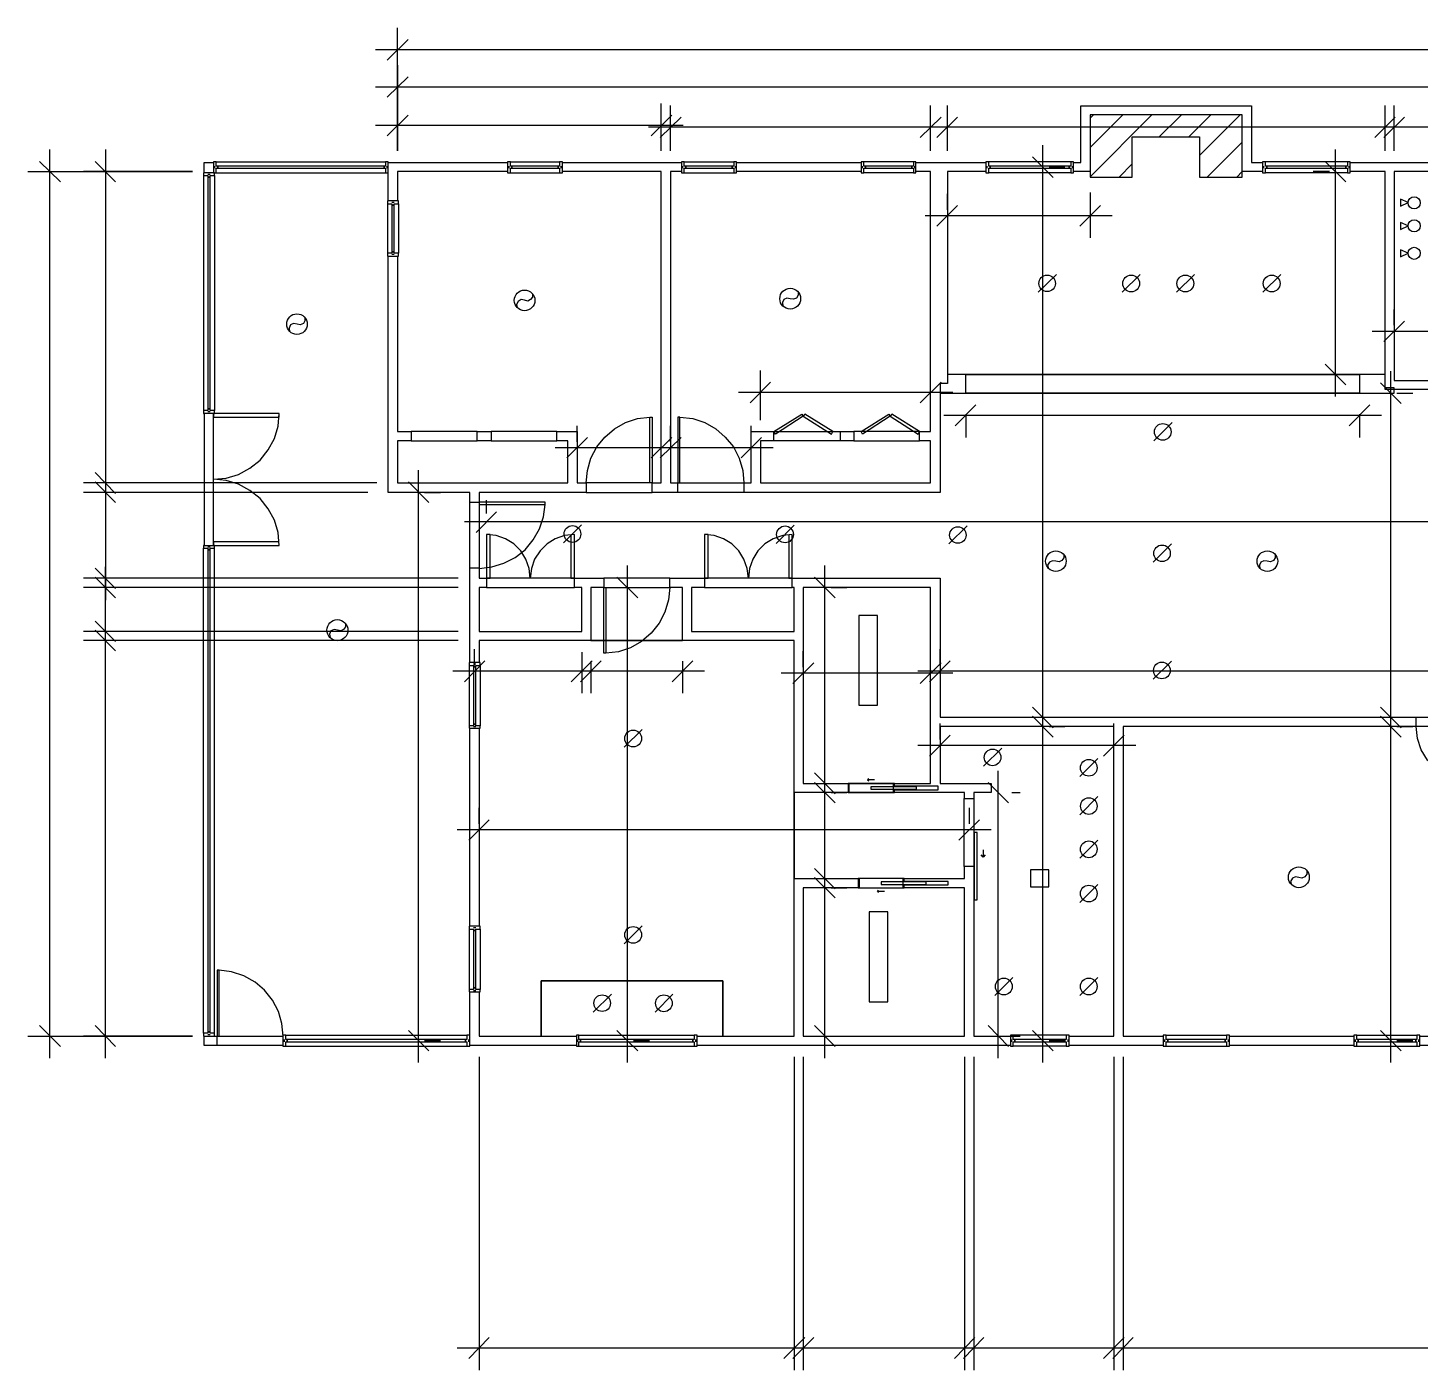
# Model space of a CAD drawing. Header units: inches. Extents: x -625442 to 34963, y -27993 to 66986.
# Drawn here: x -620 to 125, y 10925 to 11643 of the extents above; entities that cross this region are included whole.
import ezdxf

# ---------------------------------------------------------------- set-up
doc = ezdxf.new("R2010")
doc.units = ezdxf.units.IN
doc.header["$LTSCALE"] = 0.5
doc.header["$MEASUREMENT"] = 0
doc.layers.add('P-PATTERN', color=147, linetype='Continuous')

msp = doc.modelspace()

# ---------------------------------------------------------------- linework, layer by layer
at = {"layer": 'P-PATTERN', "color": 7, "lineweight": 25}
for points in [[(-422.29932, 11622.79529), (-422.29932, 11577.01526), (-422.29932, 11642.75069)], [(-416.62573, 11636.49017), (-427.77727, 11625.53426)], [(747.43915, 11631.01222), (-434.03779, 11631.01222)], [(-416.62573, 11616.53477), (-427.77727, 11605.57887)], [(345.78786, 11611.05682), (-434.03779, 11611.05682)], [(-422.29932, 11577.01526), (-422.29932, 11602.25297)], [(-281.24205, 11577.01526), (-281.24205, 11602.25297)], [(-276.35102, 11577.01526), (-276.35102, 11601.27476)], [(-137.25016, 11577.01526), (-137.25016, 11601.27476)], [(-128.25066, 11577.01526), (-128.25066, 11601.27476)], [(-51.95061, 11565.86371), (-60.75447, 11565.86371), (-60.75447, 11570.75474), (-56.84164, 11570.75474), (-56.84164, 11601.07912), (34.32714, 11601.07912), (34.32714, 11570.75474), (40.19637, 11570.75474), (40.19637, 11565.86371), (29.43611, 11565.86371)], [(105.73616, 11577.01526), (105.73616, 11601.27476)], [(110.62719, 11577.01526), (110.62719, 11601.27476)], [(-269.50358, 11590.5145), (-434.03779, 11590.5145)], [(-416.62573, 11595.99245), (-427.77727, 11585.03654)], [(-286.72, 11585.03654), (-275.56845, 11595.99245)], [(-270.67743, 11595.01424), (-281.82897, 11584.05834)], [(-142.72811, 11584.05834), (-131.57656, 11595.01424)], [(-122.77271, 11595.01424), (-133.92426, 11584.05834)], [(100.25821, 11584.05834), (111.21411, 11595.01424)], [(116.10514, 11595.01424), (105.14923, 11584.05834)], [(-125.31605, 11589.53629), (-288.08949, 11589.53629)], [(117.47463, 11589.53629), (-140.18477, 11589.53629)], [(283.18269, 11589.53629), (98.88872, 11589.53629)], [(-608.15842, 11091.62955), (-608.15842, 11577.60218)], [(-578.42096, 11577.60218), (-578.42096, 11387.43898)], [(-77.18832, 11262.22864), (-77.18832, 11579.94987)], [(79.12896, 11577.60218), (79.12896, 11445.5444)], [(-602.48483, 11560.38576), (-613.63637, 11571.34166)], [(-572.94301, 11560.38576), (-583.89892, 11571.34166)], [(-519.14169, 11565.27679), (-519.14169, 11567.62448), (-518.35913, 11567.62448), (-518.35913, 11568.79833), (-519.14169, 11568.79833), (-519.14169, 11571.14602), (-520.70682, 11571.14602), (-520.70682, 11565.27679), (-519.14169, 11565.27679), (-428.75548, 11565.27679)], [(-519.92426, 11567.62448), (-519.92426, 11568.79833)], [(-519.14169, 11571.14602), (-428.75548, 11571.14602)], [(-427.97291, 11568.79833), (-427.97291, 11567.62448)], [(-361.8462, 11565.27679), (-361.8462, 11567.62448), (-361.06364, 11567.62448), (-361.06364, 11568.79833), (-361.8462, 11568.79833), (-361.8462, 11571.14602), (-363.41133, 11571.14602), (-363.41133, 11565.27679), (-361.8462, 11565.27679), (-335.63029, 11565.27679)], [(-362.62877, 11567.62448), (-362.62877, 11568.79833)], [(-361.8462, 11571.14602), (-335.63029, 11571.14602)], [(-334.84772, 11568.79833), (-334.84772, 11567.62448)], [(-286.13308, 11399.37309), (-281.24205, 11399.37309), (-281.24205, 11565.86371), (-334.06516, 11565.86371), (-334.06516, 11570.75474), (-270.48178, 11570.75474), (-270.48178, 11565.86371), (-276.35102, 11565.86371), (-276.35102, 11399.37309), (-272.4382, 11399.37309)], [(-268.91665, 11565.27679), (-268.91665, 11567.62448), (-268.13409, 11567.62448), (-268.13409, 11568.79833), (-268.91665, 11568.79833), (-268.91665, 11571.14602), (-270.48178, 11571.14602), (-270.48178, 11565.27679), (-268.91665, 11565.27679), (-242.5051, 11565.27679)], [(-269.69922, 11567.62448), (-269.69922, 11568.79833)], [(-268.91665, 11571.14602), (-242.5051, 11571.14602)], [(-241.72253, 11568.79833), (-241.72253, 11567.62448)], [(-143.11939, 11426.76285), (-137.25016, 11426.76285), (-137.25016, 11565.86371), (-145.0758, 11565.86371), (-145.0758, 11570.75474), (-107.70834, 11570.75474), (-107.70834, 11565.86371), (-128.25066, 11565.86371), (-128.25066, 11452.58748), (-132.16349, 11452.58748), (-132.16349, 11394.28642), (-237.02715, 11394.28642)], [(-173.63941, 11567.62448), (-173.63941, 11568.79833)], [(-146.44529, 11571.14602), (-146.44529, 11568.79833), (-147.22786, 11568.79833), (-147.22786, 11567.62448), (-146.44529, 11567.62448), (-146.44529, 11565.27679), (-145.0758, 11565.27679), (-145.0758, 11571.14602), (-146.44529, 11571.14602), (-172.85685, 11571.14602)], [(-145.85837, 11568.79833), (-145.85837, 11567.62448)], [(-106.92578, 11567.62448), (-106.92578, 11568.79833)], [(-62.31959, 11571.14602), (-62.31959, 11568.79833), (-63.10216, 11568.79833), (-63.10216, 11567.62448), (-62.31959, 11567.62448), (-62.31959, 11565.27679), (-60.75447, 11565.27679), (-60.75447, 11571.14602), (-62.31959, 11571.14602), (-106.14321, 11571.14602)], [(-71.71037, 11562.73345), (-82.66627, 11573.68936)], [(-73.86242, 11568.21141), (-65.44985, 11568.21141)], [(-61.53703, 11568.79833), (-61.53703, 11567.62448)], [(40.97894, 11567.62448), (40.97894, 11568.79833)], [(85.58512, 11571.14602), (85.58512, 11568.79833), (84.80255, 11568.79833), (84.80255, 11567.62448), (85.58512, 11567.62448), (85.58512, 11565.27679), (87.15025, 11565.27679), (87.15025, 11571.14602), (85.58512, 11571.14602), (41.7615, 11571.14602)], [(84.80255, 11560.38576), (73.65101, 11571.34166)], [(86.36768, 11568.79833), (86.36768, 11567.62448)], [(174.4062, 11449.26158), (105.73616, 11449.26158), (105.73616, 11565.86371), (87.15025, 11565.86371), (87.15025, 11570.75474), (205.70879, 11570.75474), (205.70879, 11565.86371), (110.62719, 11565.86371), (110.62719, 11454.15261), (174.4062, 11454.15261)], [(-619.89689, 11565.86371), (-531.85837, 11565.86371), (-590.15943, 11565.86371)], [(-525.98913, 11563.71166), (-523.64144, 11563.71166), (-523.64144, 11562.92909), (-522.46759, 11562.92909), (-522.46759, 11563.71166), (-520.1199, 11563.71166), (-520.1199, 11565.27679), (-525.98913, 11565.27679), (-525.98913, 11563.71166), (-525.98913, 11438.11004)], [(-523.64144, 11564.49422), (-522.46759, 11564.49422)], [(-520.1199, 11563.71166), (-520.1199, 11438.11004)], [(-146.44529, 11565.27679), (-172.85685, 11565.27679)], [(-62.31959, 11565.27679), (-106.14321, 11565.27679)], [(85.58512, 11565.27679), (41.7615, 11565.27679)], [(75.9987, 11565.86371), (67.39049, 11565.86371)], [(-128.25066, 11545.32139), (-128.25066, 11553.9296)], [(-51.95061, 11554.71217), (-51.95061, 11530.45266)], [(-427.58163, 11548.64729), (-425.23394, 11548.64729), (-425.23394, 11547.86473), (-424.06009, 11547.86473), (-424.06009, 11548.64729), (-421.7124, 11548.64729), (-421.7124, 11550.21242), (-427.58163, 11550.21242), (-427.58163, 11548.64729), (-427.58163, 11522.23573)], [(-425.23394, 11549.42985), (-424.06009, 11549.42985)], [(-421.7124, 11548.64729), (-421.7124, 11522.23573)], [(-122.77271, 11547.66908), (-133.92426, 11536.71318)], [(-57.42857, 11536.71318), (-46.47266, 11547.66908)], [(-40.21214, 11542.19113), (-140.18477, 11542.19113)], [(-383.56237, 11389.00411), (-383.56237, 11394.28642), (-427.19035, 11394.28642), (-427.19035, 11520.6706), (-422.29932, 11520.6706), (-422.29932, 11426.76285), (-414.86496, 11426.76285)], [(-424.06009, 11521.45317), (-425.23394, 11521.45317)], [(-69.9496, 11510.88855), (-79.73166, 11501.30213)], [(-25.14777, 11510.88855), (-34.73419, 11501.30213)], [(3.80712, 11510.88855), (-5.7793, 11501.30213)], [(49.97843, 11510.88855), (40.39201, 11501.30213)], [(-208.07226, 11501.49777), (-208.07226, 11499.737), (-208.85482, 11498.17187), (-210.61559, 11497.58495), (-212.37636, 11497.78059), (-214.13713, 11498.17187), (-215.70226, 11497.38931), (-216.48483, 11495.82418), (-216.28918, 11493.86777)], [(-350.10773, 11500.51957), (-350.10773, 11498.7588), (-351.08594, 11497.38931), (-352.65107, 11496.60674), (-354.41184, 11496.99802), (-356.17261, 11497.38931), (-357.73774, 11496.4111), (-358.71595, 11494.84597), (-358.32466, 11493.0852)], [(-471.79653, 11487.80289), (-471.79653, 11486.04212), (-472.5791, 11484.67263), (-474.33987, 11483.89007), (-475.905, 11484.28135), (-477.86141, 11484.67263), (-479.42654, 11483.89007), (-480.2091, 11482.1293), (-480.01346, 11480.36853)], [(110.62719, 11483.69443), (110.62719, 11492.107)], [(345.78786, 11480.36853), (98.88872, 11480.36853)], [(116.10514, 11485.84648), (105.14923, 11474.89057)], [(-228.22329, 11432.82773), (-228.22329, 11459.43492)], [(-137.25016, 11451.02235), (-137.25016, 11459.43492)], [(80.88973, 11457.28287), (67.39049, 11457.28287)], [(73.65101, 11462.76082), (84.80255, 11451.80492)], [(108.86642, 11262.22864), (108.86642, 11459.04364)], [(-222.74534, 11453.17441), (-233.70125, 11442.2185)], [(-142.72811, 11442.2185), (-131.57656, 11453.17441)], [(114.34437, 11441.82722), (103.38846, 11452.78312)], [(-125.31605, 11447.69645), (-239.96176, 11447.69645)], [(111.99668, 11447.30517), (120.60489, 11447.30517)], [(-520.70682, 11436.54491), (-520.1199, 11436.54491), (-520.1199, 11438.11004), (-522.46759, 11438.11004), (-522.46759, 11438.8926), (-523.64144, 11438.8926), (-523.64144, 11438.11004), (-525.98913, 11438.11004), (-525.98913, 11436.54491), (-525.59785, 11436.54491)], [(-522.46759, 11437.32747), (-523.64144, 11437.32747)], [(-485.49141, 11367.87486), (-520.70682, 11367.87486), (-520.70682, 11365.91845), (-485.49141, 11365.91845), (-486.07834, 11372.76589), (-488.03475, 11379.41769), (-491.36065, 11385.48257), (-495.66475, 11390.96052), (-501.14271, 11395.26462), (-507.20758, 11398.59052), (-513.85938, 11400.54694), (-520.70682, 11401.3295), (-513.85938, 11401.91642), (-507.20758, 11403.87283), (-501.14271, 11407.19873), (-495.66475, 11411.50284), (-491.36065, 11416.98079), (-488.03475, 11423.04567), (-486.07834, 11429.69747), (-485.49141, 11436.54491)], [(-336.99978, 11426.76285), (-326.23951, 11426.76285), (-326.23951, 11399.37309), (-321.34848, 11399.37309), (-320.76156, 11406.02489), (-318.80515, 11412.48105), (-315.67489, 11418.54592), (-311.37079, 11423.82823), (-306.28412, 11428.32798), (-300.41488, 11431.65388), (-293.95872, 11433.80593), (-287.30692, 11434.5885)], [(-271.26435, 11434.5885), (-264.41691, 11433.80593), (-257.96075, 11431.65388), (-252.09152, 11428.32798), (-247.00485, 11423.82823), (-242.70074, 11418.54592), (-239.57048, 11412.48105), (-237.61407, 11406.02489), (-237.02715, 11399.37309), (-233.11432, 11399.37309), (-233.11432, 11426.76285), (-220.98457, 11426.76285)], [(103.77975, 11435.37106), (-130.20708, 11435.37106)], [(-112.99065, 11441.04465), (-124.1422, 11429.89311)], [(-118.46861, 11436.15363), (-118.46861, 11423.63259)], [(86.56332, 11429.89311), (97.51923, 11441.04465)], [(92.04128, 11436.15363), (92.04128, 11423.63259)], [(-379.64955, 11426.76285), (-372.21518, 11426.76285)], [(-326.23951, 11421.2849), (-326.23951, 11429.89311)], [(-281.24205, 11421.2849), (-281.24205, 11429.89311)], [(-276.35102, 11421.2849), (-276.35102, 11429.89311)], [(-233.11432, 11421.2849), (-233.11432, 11429.89311)], [(-185.57352, 11426.76285), (-178.3348, 11426.76285)], [(-8.12699, 11431.65388), (-17.90905, 11421.87182)], [(-414.86496, 11421.87182), (-422.29932, 11421.87182), (-422.29932, 11399.37309), (-331.13054, 11399.37309), (-331.13054, 11421.87182), (-336.99978, 11421.87182)], [(-372.21518, 11421.87182), (-379.64955, 11421.87182)], [(-320.76156, 11423.63259), (-331.71747, 11412.67669)], [(-286.72, 11412.67669), (-275.56845, 11423.63259)], [(-270.67743, 11423.63259), (-281.82897, 11412.67669)], [(-238.59228, 11412.67669), (-227.63637, 11423.63259)], [(-220.98457, 11421.87182), (-228.22329, 11421.87182), (-228.22329, 11399.37309), (-137.25016, 11399.37309), (-137.25016, 11421.87182), (-143.11939, 11421.87182)], [(-178.3348, 11421.87182), (-185.57352, 11421.87182)], [(-269.50358, 11418.15464), (-337.97798, 11418.15464)], [(-221.37585, 11418.15464), (-288.08949, 11418.15464)], [(-583.89892, 11404.85104), (-572.94301, 11393.69949)], [(-578.42096, 11406.22053), (-578.42096, 11336.57228)], [(-410.95213, 11089.28186), (-410.95213, 11406.22053)], [(-433.25523, 11399.37309), (-590.15943, 11399.37309)], [(-572.94301, 11388.80847), (-583.89892, 11399.96001)], [(-405.47418, 11388.80847), (-416.43009, 11399.96001)], [(-438.14625, 11394.28642), (-590.15943, 11394.28642)], [(-407.82188, 11394.28642), (-399.21366, 11394.28642)], [(-321.34848, 11394.28642), (-378.67134, 11394.28642), (-378.67134, 11389.00411)], [(-374.75852, 11382.93923), (-374.75852, 11390.17795)], [(-272.4382, 11394.28642), (-286.13308, 11394.28642)], [(-369.28057, 11383.91744), (-380.23647, 11372.76589)], [(-378.67134, 11353.59306), (-371.8239, 11354.37562), (-365.36774, 11356.33203), (-359.30287, 11359.46229), (-354.02056, 11363.57076), (-349.71645, 11368.85307), (-346.39055, 11374.7223), (-344.2385, 11381.17846), (-343.26029, 11387.83026)], [(487.82334, 11378.43948), (-386.49699, 11378.43948)], [(-323.89182, 11376.87436), (-333.47824, 11367.28794)], [(-210.22431, 11376.67871), (-219.81072, 11366.89666)], [(-117.68604, 11376.28743), (-127.4681, 11366.70102)], [(-329.56541, 11371.78769), (-329.56541, 11348.31075), (-327.609, 11348.31075), (-327.609, 11371.78769), (-332.89131, 11371.20076), (-337.97798, 11369.43999), (-342.28209, 11366.70102), (-345.99927, 11362.98383), (-348.93389, 11358.48409), (-350.69466, 11353.59306), (-351.28158, 11348.31075), (-351.8685, 11353.59306), (-353.62928, 11358.48409), (-356.36825, 11362.98383), (-360.08543, 11366.70102), (-364.58518, 11369.43999), (-369.47621, 11371.20076), (-374.75852, 11371.78769)], [(-212.96328, 11371.78769), (-212.96328, 11348.31075), (-211.20251, 11348.31075), (-211.20251, 11371.78769), (-216.28918, 11371.20076), (-221.37585, 11369.43999), (-225.8756, 11366.70102), (-229.59278, 11362.98383), (-232.33176, 11358.48409), (-234.09253, 11353.59306), (-234.67945, 11348.31075), (-235.26638, 11353.59306), (-237.02715, 11358.48409), (-239.76612, 11362.98383), (-243.4833, 11366.70102), (-247.98305, 11369.43999), (-252.87408, 11371.20076), (-258.15639, 11371.78769)], [(-525.59785, 11365.91845), (-525.98913, 11365.91845), (-525.98913, 11364.35332), (-523.64144, 11364.35332), (-523.64144, 11363.57076), (-522.46759, 11363.57076), (-522.46759, 11364.35332), (-520.1199, 11364.35332), (-520.1199, 11365.91845), (-520.70682, 11365.91845)], [(-520.1199, 11104.93315), (-522.46759, 11104.93315), (-522.46759, 11105.71571), (-523.64144, 11105.71571), (-523.64144, 11104.93315), (-525.98913, 11104.93315), (-525.98913, 11103.36802), (-520.1199, 11103.36802), (-520.1199, 11104.93315), (-520.1199, 11364.35332)], [(-525.98913, 11104.93315), (-525.98913, 11364.35332)], [(-523.64144, 11365.13589), (-522.46759, 11365.13589)], [(-66.03678, 11361.02742), (-66.03678, 11359.26665), (-67.01498, 11357.89716), (-68.58011, 11357.1146), (-70.34088, 11357.50588), (-72.10165, 11357.70152), (-73.66678, 11356.91896), (-74.64499, 11355.35383), (-74.2537, 11353.59306)], [(-8.51828, 11366.70102), (-18.30033, 11356.91896)], [(47.04381, 11361.02742), (47.04381, 11359.26665), (46.06561, 11357.89716), (44.50048, 11357.1146), (42.73971, 11357.50588), (40.97894, 11357.70152), (39.41381, 11356.91896), (38.63124, 11355.35383), (38.82688, 11353.59306)], [(-583.89892, 11353.7887), (-572.94301, 11342.83279)], [(-578.42096, 11308.98687), (-578.42096, 11319.94278), (-578.42096, 11343.41972), (-578.42096, 11354.37562)], [(-311.95771, 11343.41972), (-318.80515, 11343.41972), (-318.80515, 11315.05175), (-378.67134, 11315.05175), (-378.67134, 11303.31328), (-383.56237, 11303.31328), (-383.56237, 11353.7887)], [(-378.67134, 11353.7887), (-378.67134, 11348.31075), (-374.75852, 11348.31075)], [(-299.24103, 11089.28186), (-299.24103, 11355.15819)], [(-193.79045, 11226.81759), (-193.79045, 11355.15819)], [(-389.82289, 11348.31075), (-590.15943, 11348.31075)], [(-583.89892, 11348.89767), (-572.94301, 11337.94177)], [(-327.609, 11348.31075), (-311.95771, 11348.31075)], [(-293.76308, 11337.94177), (-304.91463, 11348.89767)], [(-276.7423, 11348.31075), (-258.15639, 11348.31075)], [(-211.20251, 11348.31075), (-132.16349, 11348.31075), (-132.16349, 11273.96711), (122.36566, 11273.96711)], [(-188.3125, 11337.94177), (-199.2684, 11348.89767)], [(-389.82289, 11343.41972), (-590.15943, 11343.41972)], [(-374.75852, 11343.41972), (-378.67134, 11343.41972), (-378.67134, 11319.94278), (-323.69618, 11319.94278), (-323.69618, 11343.41972), (-327.609, 11343.41972)], [(-119.05553, 11230.53477), (-119.05553, 11233.66503), (-156.61863, 11233.66503), (-156.61863, 11235.23016), (-133.14169, 11235.23016), (-133.14169, 11237.18657), (-156.61863, 11237.18657), (-156.61863, 11238.55606), (-137.25016, 11238.55606), (-137.25016, 11343.41972), (-205.33328, 11343.41972), (-205.33328, 11238.55606), (-181.26942, 11238.55606), (-181.26942, 11233.66503), (-210.22431, 11233.66503), (-210.22431, 11315.05175), (-269.89486, 11315.05175), (-269.89486, 11343.41972), (-276.7423, 11343.41972), (-277.32922, 11336.76792), (-279.28564, 11330.11612), (-282.41589, 11324.24688), (-286.72, 11318.96457), (-291.80667, 11314.46483), (-297.6759, 11311.13893), (-304.13206, 11308.98687), (-310.78386, 11308.20431)], [(-296.11078, 11343.41972), (-287.50256, 11343.41972)], [(-258.15639, 11343.41972), (-265.00383, 11343.41972), (-265.00383, 11319.94278), (-210.22431, 11319.94278), (-210.22431, 11343.41972), (-211.20251, 11343.41972)], [(-190.46455, 11343.41972), (-182.05198, 11343.41972)], [(-572.94301, 11314.46483), (-583.89892, 11325.42073)], [(-578.42096, 11091.62955), (-578.42096, 11326.79022)], [(-450.08036, 11324.05124), (-450.08036, 11322.29047), (-451.05857, 11320.92098), (-452.6237, 11320.13842), (-454.38447, 11320.5297), (-456.14524, 11320.92098), (-457.90601, 11320.13842), (-458.68858, 11318.37765), (-458.29729, 11316.61688)], [(-389.82289, 11319.94278), (-590.15943, 11319.94278)], [(-389.82289, 11315.05175), (-590.15943, 11315.05175)], [(-572.94301, 11309.5738), (-583.89892, 11320.5297)], [(-381.01904, 11301.74815), (-381.01904, 11310.35636)], [(-323.69618, 11308.79123), (-323.69618, 11286.87942)], [(-205.33328, 11300.76995), (-205.33328, 11309.37816)], [(-137.25016, 11300.76995), (-137.25016, 11309.37816)], [(-132.16349, 11301.74815), (-132.16349, 11310.35636)], [(-375.54108, 11304.09585), (-386.49699, 11292.9443)], [(-383.95365, 11301.74815), (-381.60596, 11301.74815), (-381.60596, 11300.96559), (-380.43211, 11300.96559), (-380.43211, 11301.74815), (-378.08442, 11301.74815), (-378.08442, 11303.31328), (-383.95365, 11303.31328), (-383.95365, 11301.74815), (-383.95365, 11269.46736)], [(-381.60596, 11302.53072), (-380.43211, 11302.53072)], [(-378.08442, 11301.74815), (-378.08442, 11269.46736)], [(-329.36977, 11292.9443), (-318.21823, 11304.09585)], [(-313.3272, 11304.09585), (-324.47874, 11292.9443)], [(-318.80515, 11303.9002), (-318.80515, 11286.87942)], [(-275.37281, 11292.9443), (-264.41691, 11304.09585)], [(-269.89486, 11303.9002), (-269.89486, 11286.87942)], [(-199.65969, 11303.11764), (-210.81123, 11291.96609)], [(-142.72811, 11291.96609), (-131.57656, 11303.11764)], [(-126.68553, 11304.09585), (-137.83708, 11292.9443)], [(-8.51828, 11303.9002), (-18.30033, 11294.31379)], [(-311.95771, 11298.61789), (-392.75751, 11298.61789)], [(-258.15639, 11298.61789), (-330.54362, 11298.61789)], [(-125.31605, 11297.63969), (-217.07175, 11297.63969)], [(487.82334, 11298.61789), (-144.0976, 11298.61789)], [(-82.66627, 11279.44506), (-71.71037, 11268.29351)], [(-77.18832, 11089.28186), (-77.18832, 11280.81455)], [(103.38846, 11279.44506), (114.34437, 11268.29351)], [(108.86642, 11089.28186), (108.86642, 11280.81455)], [(-132.16349, 11262.033), (-132.16349, 11270.64121)], [(-71.71037, 11263.40248), (-82.66627, 11274.55403)], [(-73.86242, 11273.96711), (-65.44985, 11273.96711)], [(-39.23394, 11262.033), (-39.23394, 11270.64121)], [(114.34437, 11263.40248), (103.38846, 11274.55403)], [(111.99668, 11273.96711), (120.60489, 11273.96711)], [(-380.43211, 11268.88044), (-381.60596, 11268.88044)], [(-291.41539, 11267.51095), (-301.0018, 11257.92453)], [(-126.68553, 11264.38069), (-137.83708, 11253.22914)], [(150.73362, 11239.53426), (144.27747, 11240.51247), (138.21259, 11242.86016), (132.93028, 11246.3817), (128.43053, 11251.07709), (125.10463, 11256.55504), (123.14822, 11262.61992), (122.36566, 11269.07608), (-34.34291, 11269.07608), (-34.34291, 11103.36802), (-12.82238, 11103.36802), (-12.82238, 11098.47699), (-63.10216, 11098.47699), (-63.10216, 11103.36802), (-39.23394, 11103.36802), (-39.23394, 11269.07608), (-132.16349, 11269.07608), (-132.16349, 11238.55606), (-104.77373, 11238.55606), (-104.77373, 11233.66503), (-114.1645, 11233.66503), (-114.1645, 11230.53477)], [(-73.86242, 11269.07608), (-65.44985, 11269.07608)], [(-44.71189, 11253.22914), (-33.75599, 11264.38069)], [(111.99668, 11269.07608), (120.60489, 11269.07608)], [(-27.49547, 11258.90274), (-144.0976, 11258.90274)], [(-99.10013, 11257.53325), (-108.88219, 11247.75119)], [(-47.84215, 11251.85966), (-57.42857, 11242.27324)], [(-199.2684, 11244.22965), (-188.3125, 11233.07811)], [(-193.79045, 11175.95089), (-193.79045, 11245.4035)], [(-170.31351, 11241.09939), (-170.90044, 11240.51247), (-170.31351, 11239.92555)], [(-101.05654, 11091.62955), (-101.05654, 11245.4035)], [(-188.3125, 11228.18708), (-199.2684, 11239.14298)], [(-190.46455, 11238.55606), (-182.05198, 11238.55606)], [(-190.46455, 11233.66503), (-182.05198, 11233.66503)], [(-156.61863, 11238.55606), (-181.26942, 11238.55606)], [(-181.26942, 11233.66503), (-156.61863, 11233.66503)], [(-167.18325, 11240.51247), (-170.90044, 11240.51247)], [(-95.57859, 11228.18708), (-106.5345, 11239.14298)], [(-93.81782, 11233.66503), (-89.31807, 11233.66503)], [(-47.84215, 11231.51298), (-57.42857, 11221.73092)], [(-373.19339, 11219.18758), (-384.1493, 11208.23168)], [(-378.67134, 11217.03553), (-378.67134, 11225.4481)], [(-122.18579, 11208.23168), (-111.03424, 11219.18758)], [(-116.51219, 11217.03553), (-116.51219, 11225.4481)], [(-104.77373, 11213.70963), (-390.40981, 11213.70963)], [(-47.84215, 11208.23168), (-57.42857, 11198.64526)], [(-108.09962, 11200.40603), (-109.07783, 11199.23219), (-110.25168, 11200.40603)], [(-109.07783, 11203.14501), (-109.07783, 11199.23219)], [(-114.1645, 11194.14552), (-114.1645, 11103.36802), (-94.60039, 11103.36802), (-94.60039, 11098.47699), (-262.06921, 11098.47699), (-262.06921, 11103.36802), (-210.22431, 11103.36802), (-210.22431, 11187.68936), (-175.98711, 11187.68936), (-175.98711, 11182.79833), (-205.33328, 11182.79833), (-205.33328, 11103.36802), (-119.05553, 11103.36802), (-119.05553, 11182.79833), (-151.33632, 11182.79833), (-151.33632, 11184.36346), (-127.85938, 11184.36346), (-127.85938, 11186.12423), (-151.33632, 11186.12423), (-151.33632, 11187.68936), (-119.05553, 11187.68936), (-119.05553, 11194.14552)], [(-199.2684, 11193.16731), (-188.3125, 11182.21141)], [(-193.79045, 11091.62955), (-193.79045, 11194.5368)], [(63.86895, 11191.79782), (63.86895, 11190.03705), (62.89075, 11188.66756), (61.32562, 11187.885), (59.56485, 11188.27628), (57.80408, 11188.66756), (56.23895, 11187.885), (55.26074, 11186.12423), (55.65202, 11184.36346)], [(-188.3125, 11177.32038), (-199.2684, 11188.27628)], [(-190.46455, 11187.68936), (-182.05198, 11187.68936)], [(-190.46455, 11182.79833), (-182.05198, 11182.79833)], [(-151.33632, 11187.68936), (-175.98711, 11187.68936)], [(-175.98711, 11182.79833), (-151.33632, 11182.79833)], [(-165.0312, 11180.25499), (-165.61812, 11180.84192), (-165.0312, 11181.42884)], [(-47.84215, 11184.5591), (-57.42857, 11174.97268)], [(-161.90094, 11180.84192), (-165.61812, 11180.84192)], [(-383.95365, 11160.69088), (-381.60596, 11160.69088), (-381.60596, 11159.90831), (-380.43211, 11159.90831), (-380.43211, 11160.69088), (-378.08442, 11160.69088), (-378.08442, 11162.25601), (-383.95365, 11162.25601), (-383.95365, 11160.69088), (-383.95365, 11128.41009)], [(-381.60596, 11161.47344), (-380.43211, 11161.47344)], [(-378.08442, 11160.69088), (-378.08442, 11128.41009)], [(-291.41539, 11162.45165), (-301.0018, 11152.86523)], [(258.5319, 11098.47699), (124.32207, 11098.47699), (124.32207, 11103.36802), (161.68953, 11103.36802), (161.68953, 11144.06138)], [(-483.33936, 11103.36802), (-484.12193, 11110.21546), (-485.8827, 11116.67162), (-489.01295, 11122.73649), (-493.31706, 11128.01881), (-498.40373, 11132.32291), (-504.46861, 11135.64881), (-510.92476, 11137.80086), (-517.57656, 11138.77907)], [(-93.2309, 11134.86625), (-102.81731, 11125.08419)], [(-47.84215, 11134.86625), (-57.42857, 11125.08419)], [(-380.43211, 11127.62752), (-381.60596, 11127.62752)], [(-307.84924, 11125.86675), (-317.6313, 11116.28034)], [(-274.98153, 11125.86675), (-284.56795, 11116.28034)], [(-613.63637, 11109.04161), (-602.48483, 11097.89007)], [(-583.89892, 11109.04161), (-572.94301, 11097.89007)], [(-199.2684, 11109.04161), (-188.3125, 11097.89007)], [(-106.5345, 11109.04161), (-95.57859, 11097.89007)], [(-619.89689, 11103.36802), (-531.85837, 11103.36802), (-590.15943, 11103.36802)], [(-518.75041, 11098.47699), (-525.59785, 11098.47699), (-525.59785, 11103.36802), (-518.75041, 11103.36802)], [(-522.46759, 11104.15058), (-523.64144, 11104.15058)], [(-481.96987, 11098.08571), (-481.96987, 11100.4334), (-481.18731, 11100.4334), (-481.18731, 11101.60725), (-481.96987, 11101.60725), (-481.96987, 11103.95494), (-483.535, 11103.95494), (-483.535, 11103.36802)], [(-482.75244, 11100.4334), (-482.75244, 11101.60725)], [(-481.96987, 11103.95494), (-385.1275, 11103.95494)], [(-416.43009, 11106.49828), (-405.47418, 11095.54237)], [(-407.82188, 11101.02033), (-399.21366, 11101.02033)], [(-384.34494, 11101.60725), (-384.34494, 11100.4334)], [(-325.26131, 11098.08571), (-325.26131, 11100.4334), (-324.47874, 11100.4334), (-324.47874, 11101.60725), (-325.26131, 11101.60725), (-325.26131, 11103.95494), (-326.6308, 11103.95494), (-326.6308, 11098.08571), (-325.26131, 11098.08571), (-263.63434, 11098.08571)], [(-325.84823, 11100.4334), (-325.84823, 11101.60725)], [(-325.26131, 11103.95494), (-263.63434, 11103.95494)], [(-304.91463, 11106.49828), (-293.76308, 11095.54237)], [(-296.11078, 11101.02033), (-287.50256, 11101.02033)], [(-262.85178, 11101.60725), (-262.85178, 11100.4334)], [(-190.46455, 11103.36802), (-182.05198, 11103.36802)], [(-97.73064, 11103.36802), (-89.31807, 11103.36802)], [(-93.81782, 11100.4334), (-93.81782, 11101.60725)], [(-64.66729, 11103.95494), (-64.66729, 11101.60725), (-65.44985, 11101.60725), (-65.44985, 11100.4334), (-64.66729, 11100.4334), (-64.66729, 11098.08571), (-63.10216, 11098.08571), (-63.10216, 11103.95494), (-64.66729, 11103.95494), (-93.03526, 11103.95494)], [(-82.66627, 11106.49828), (-71.71037, 11095.54237)], [(-73.86242, 11101.02033), (-65.44985, 11101.02033)], [(-63.88472, 11101.60725), (-63.88472, 11100.4334)], [(-11.25725, 11098.08571), (-11.25725, 11100.4334), (-10.47469, 11100.4334), (-10.47469, 11101.60725), (-11.25725, 11101.60725), (-11.25725, 11103.95494), (-12.82238, 11103.95494), (-12.82238, 11098.08571), (-11.25725, 11098.08571), (21.02354, 11098.08571)], [(-12.03982, 11100.4334), (-12.03982, 11101.60725)], [(-11.25725, 11103.95494), (21.02354, 11103.95494)], [(21.8061, 11101.60725), (21.8061, 11100.4334)], [(90.67179, 11098.08571), (90.67179, 11100.4334), (91.45435, 11100.4334), (91.45435, 11101.60725), (90.67179, 11101.60725), (90.67179, 11103.95494), (89.10666, 11103.95494), (89.10666, 11098.08571), (90.67179, 11098.08571), (122.75694, 11098.08571)], [(89.88922, 11100.4334), (89.88922, 11101.60725)], [(90.67179, 11103.95494), (122.75694, 11103.95494)], [(103.38846, 11106.49828), (114.34437, 11095.54237)], [(111.99668, 11101.02033), (120.60489, 11101.02033)], [(123.5395, 11101.60725), (123.5395, 11100.4334)], [(-483.535, 11098.47699), (-483.535, 11098.08571), (-481.96987, 11098.08571), (-385.1275, 11098.08571)], [(-378.67134, 11092.41211), (-378.67134, 10924.74764)], [(-210.22431, 11092.41211), (-210.22431, 10924.74764)], [(-205.33328, 11092.41211), (-205.33328, 10924.74764)], [(-119.05553, 11092.41211), (-119.05553, 10924.74764)], [(-114.1645, 11092.41211), (-114.1645, 10924.74764)], [(-64.66729, 11098.08571), (-93.03526, 11098.08571)], [(-39.23394, 11092.41211), (-39.23394, 10924.74764)], [(-34.34291, 11092.41211), (-34.34291, 10924.74764)], [(-198.2902, 10936.48611), (-390.40981, 10936.48611)], [(-373.19339, 10942.15971), (-384.1493, 10931.00816)], [(-107.31706, 10936.48611), (-217.07175, 10936.48611)], [(-215.70226, 10931.00816), (-204.55071, 10942.15971)], [(-199.65969, 10942.15971), (-210.81123, 10931.00816)], [(-27.49547, 10936.48611), (-125.90297, 10936.48611)], [(-124.53348, 10931.00816), (-113.57758, 10942.15971)], [(-108.68655, 10942.15971), (-119.64245, 10931.00816)], [(173.428, 10936.48611), (-46.08138, 10936.48611)], [(-44.71189, 10931.00816), (-33.75599, 10942.15971)], [(-28.86496, 10942.15971), (-39.82086, 10931.00816)]]:
    msp.add_lwpolyline(points, dxfattribs=at)
at = {"layer": 'P-PATTERN', "color": 250, "lineweight": 25, "true_color": 0x323232}
for points in [[(-18.88726, 11596.18809), (-51.95061, 11563.12474)], [(-34.53855, 11596.18809), (-51.95061, 11578.77603)], [(-50.18984, 11596.18809), (-51.95061, 11594.42732)], [(-3.04032, 11596.18809), (-14.97443, 11584.44962)], [(12.61097, 11596.18809), (0.8725, 11584.44962)], [(28.26226, 11596.18809), (6.54609, 11574.47192)], [(29.43611, 11581.515), (10.65456, 11562.92909)], [(-29.45188, 11569.97218), (-36.49496, 11562.92909)], [(29.43611, 11565.86371), (26.50149, 11562.92909)]]:
    msp.add_lwpolyline(points, dxfattribs=at)
at = {"layer": 'P-PATTERN', "color": 7, "lineweight": 25}
for points in [[(-51.95061, 11596.18809), (-51.95061, 11562.92909), (-29.45188, 11562.92909), (-29.45188, 11584.44962), (6.54609, 11584.44962), (6.54609, 11562.92909), (29.43611, 11562.92909), (29.43611, 11596.18809)], [(-525.59785, 11565.27679), (-525.59785, 11570.75474), (-520.70682, 11570.75474), (-520.70682, 11565.27679)], [(-518.35913, 11567.62448), (-429.3424, 11567.62448), (-429.3424, 11568.79833), (-518.35913, 11568.79833)], [(-428.75548, 11567.62448), (-428.75548, 11565.27679), (-427.19035, 11565.27679), (-427.19035, 11571.14602), (-428.75548, 11571.14602), (-428.75548, 11568.79833), (-429.3424, 11568.79833), (-429.3424, 11567.62448)], [(-363.41133, 11565.86371), (-422.29932, 11565.86371), (-422.29932, 11550.21242), (-427.19035, 11550.21242), (-427.19035, 11570.75474), (-363.41133, 11570.75474)], [(-361.06364, 11567.62448), (-336.41285, 11567.62448), (-336.41285, 11568.79833), (-361.06364, 11568.79833)], [(-335.63029, 11567.62448), (-335.63029, 11565.27679), (-334.06516, 11565.27679), (-334.06516, 11571.14602), (-335.63029, 11571.14602), (-335.63029, 11568.79833), (-336.41285, 11568.79833), (-336.41285, 11567.62448)], [(-268.13409, 11567.62448), (-243.28766, 11567.62448), (-243.28766, 11568.79833), (-268.13409, 11568.79833)], [(-242.5051, 11567.62448), (-242.5051, 11565.27679), (-240.93997, 11565.27679), (-240.93997, 11571.14602), (-242.5051, 11571.14602), (-242.5051, 11568.79833), (-243.28766, 11568.79833), (-243.28766, 11567.62448)], [(-174.42198, 11565.86371), (-240.93997, 11565.86371), (-240.93997, 11570.75474), (-174.42198, 11570.75474)], [(-172.85685, 11568.79833), (-172.85685, 11571.14602), (-174.42198, 11571.14602), (-174.42198, 11565.27679), (-172.85685, 11565.27679), (-172.85685, 11567.62448), (-172.07428, 11567.62448), (-172.07428, 11568.79833)], [(-147.22786, 11568.79833), (-172.07428, 11568.79833), (-172.07428, 11567.62448), (-147.22786, 11567.62448)], [(-106.14321, 11568.79833), (-106.14321, 11571.14602), (-107.70834, 11571.14602), (-107.70834, 11565.27679), (-106.14321, 11565.27679), (-106.14321, 11567.62448), (-105.36065, 11567.62448), (-105.36065, 11568.79833)], [(-63.10216, 11568.79833), (-105.36065, 11568.79833), (-105.36065, 11567.62448), (-63.10216, 11567.62448)], [(41.7615, 11568.79833), (41.7615, 11571.14602), (40.19637, 11571.14602), (40.19637, 11565.27679), (41.7615, 11565.27679), (41.7615, 11567.62448), (42.54406, 11567.62448), (42.54406, 11568.79833)], [(84.80255, 11568.79833), (42.54406, 11568.79833), (42.54406, 11567.62448), (84.80255, 11567.62448)], [(-523.64144, 11562.92909), (-523.64144, 11438.8926), (-522.46759, 11438.8926), (-522.46759, 11562.92909)], [(-425.23394, 11547.86473), (-425.23394, 11523.0183), (-424.06009, 11523.0183), (-424.06009, 11547.86473)], [(113.95309, 11547.2778), (118.06155, 11549.23421), (113.95309, 11551.19062)], [(113.95309, 11534.95241), (118.06155, 11536.90882), (113.95309, 11538.66959)], [(113.95309, 11520.27932), (118.06155, 11522.23573), (113.95309, 11523.9965)], [(-425.23394, 11522.23573), (-427.58163, 11522.23573), (-427.58163, 11520.6706), (-421.7124, 11520.6706), (-421.7124, 11522.23573), (-424.06009, 11522.23573), (-424.06009, 11523.0183), (-425.23394, 11523.0183)], [(-118.46861, 11447.30517), (-118.46861, 11457.28287), (-128.25066, 11457.28287), (-128.25066, 11452.58748), (-132.16349, 11452.58748), (-132.16349, 11447.30517), (-128.25066, 11447.30517)], [(110.62719, 11447.30517), (110.62719, 11450.23979), (105.73616, 11450.23979), (105.73616, 11457.28287), (92.04128, 11457.28287), (92.04128, 11447.30517)], [(-525.59785, 11365.91845), (-520.70682, 11365.91845), (-520.70682, 11436.54491), (-525.59785, 11436.54491)], [(-520.70682, 11434.5885), (-485.49141, 11434.5885), (-485.49141, 11436.54491), (-520.70682, 11436.54491)], [(-287.30692, 11399.37309), (-287.30692, 11434.5885), (-286.13308, 11434.5885), (-286.13308, 11399.37309)], [(-271.26435, 11399.37309), (-271.26435, 11434.5885), (-272.4382, 11434.5885), (-272.4382, 11399.37309)], [(-206.11584, 11436.15363), (-205.33328, 11434.97978), (-220.20201, 11425.39336), (-220.98457, 11426.76285)], [(-204.55071, 11436.15363), (-205.33328, 11434.97978), (-190.26891, 11425.39336), (-189.48635, 11426.76285)], [(-159.55325, 11436.15363), (-158.77068, 11434.97978), (-173.63941, 11425.39336), (-174.42198, 11426.76285)], [(-157.98812, 11436.15363), (-158.77068, 11434.97978), (-143.90196, 11425.39336), (-143.11939, 11426.76285)], [(-379.64955, 11426.76285), (-414.86496, 11426.76285), (-414.86496, 11421.87182), (-379.64955, 11421.87182)], [(-336.99978, 11426.76285), (-372.21518, 11426.76285), (-372.21518, 11421.87182), (-336.99978, 11421.87182)], [(-220.98457, 11426.76285), (-185.57352, 11426.76285), (-185.57352, 11421.87182), (-220.98457, 11421.87182)], [(-143.11939, 11421.87182), (-143.11939, 11426.76285), (-178.3348, 11426.76285), (-178.3348, 11421.87182)], [(-286.13308, 11399.37309), (-321.34848, 11399.37309), (-321.34848, 11394.28642), (-286.13308, 11394.28642)], [(-237.02715, 11399.37309), (-237.02715, 11394.28642), (-272.4382, 11394.28642), (-272.4382, 11399.37309)], [(-378.67134, 11353.7887), (-383.56237, 11353.7887), (-383.56237, 11389.00411), (-378.67134, 11389.00411)], [(-378.67134, 11387.83026), (-343.26029, 11387.83026), (-343.26029, 11389.00411), (-378.67134, 11389.00411)], [(-372.80211, 11348.31075), (-372.80211, 11371.78769), (-374.75852, 11371.78769), (-374.75852, 11348.31075)], [(-256.19998, 11348.31075), (-256.19998, 11371.78769), (-258.15639, 11371.78769), (-258.15639, 11348.31075)], [(-522.46759, 11105.71571), (-522.46759, 11363.57076), (-523.64144, 11363.57076), (-523.64144, 11105.71571)], [(-327.609, 11343.41972), (-327.609, 11348.31075), (-374.75852, 11348.31075), (-374.75852, 11343.41972)], [(-311.95771, 11343.41972), (-276.7423, 11343.41972), (-276.7423, 11348.31075), (-311.95771, 11348.31075)], [(-211.20251, 11343.41972), (-211.20251, 11348.31075), (-258.15639, 11348.31075), (-258.15639, 11343.41972)], [(-310.78386, 11343.41972), (-310.78386, 11308.20431), (-311.95771, 11308.20431), (-311.95771, 11343.41972)], [(-175.59582, 11280.42327), (-165.61812, 11280.42327), (-165.61812, 11328.35535), (-175.59582, 11328.35535)], [(-381.60596, 11300.96559), (-381.60596, 11270.24993), (-380.43211, 11270.24993), (-380.43211, 11300.96559)], [(122.36566, 11269.07608), (122.36566, 11273.96711), (151.90747, 11273.96711), (151.90747, 11269.07608)], [(-381.60596, 11269.46736), (-383.95365, 11269.46736), (-383.95365, 11268.09787), (-378.08442, 11268.09787), (-378.08442, 11269.46736), (-380.43211, 11269.46736), (-380.43211, 11270.24993), (-381.60596, 11270.24993)], [(-378.67134, 11268.09787), (-378.67134, 11162.25601), (-383.56237, 11162.25601), (-383.56237, 11268.09787)], [(-180.68249, 11233.66503), (-180.68249, 11238.55606), (-157.20555, 11238.55606), (-157.20555, 11233.66503)], [(-168.94402, 11235.4258), (-168.94402, 11236.99093), (-144.88016, 11236.99093), (-144.88016, 11235.4258)], [(-119.25117, 11230.53477), (-114.1645, 11230.53477), (-114.1645, 11194.14552), (-119.25117, 11194.14552)], [(-112.40373, 11212.34014), (-113.96886, 11212.34014), (-113.96886, 11176.34217), (-112.40373, 11176.34217)], [(-74.05806, 11192.38475), (-83.84012, 11192.38475), (-83.84012, 11183.18961), (-74.05806, 11183.18961)], [(-175.40018, 11187.68936), (-175.40018, 11182.79833), (-151.92324, 11182.79833), (-151.92324, 11187.68936)], [(-163.66171, 11185.92859), (-163.66171, 11184.5591), (-139.59785, 11184.5591), (-139.59785, 11185.92859)], [(-170.11787, 11121.75829), (-160.14017, 11121.75829), (-160.14017, 11169.88601), (-170.11787, 11169.88601)], [(-381.60596, 11159.90831), (-381.60596, 11129.19265), (-380.43211, 11129.19265), (-380.43211, 11159.90831)], [(-517.57656, 11103.36802), (-517.57656, 11138.77907), (-518.75041, 11138.77907), (-518.75041, 11103.36802)], [(-381.60596, 11128.41009), (-383.95365, 11128.41009), (-383.95365, 11127.0406), (-378.08442, 11127.0406), (-378.08442, 11128.41009), (-380.43211, 11128.41009), (-380.43211, 11129.19265), (-381.60596, 11129.19265)], [(-378.67134, 11127.0406), (-378.67134, 11103.36802), (-326.6308, 11103.36802), (-326.6308, 11098.47699), (-383.56237, 11098.47699), (-383.56237, 11127.0406)], [(-483.535, 11103.36802), (-483.535, 11098.47699), (-518.75041, 11098.47699), (-518.75041, 11103.36802)], [(-481.18731, 11100.4334), (-385.91007, 11100.4334), (-385.91007, 11101.60725), (-481.18731, 11101.60725)], [(-385.1275, 11100.4334), (-385.1275, 11098.08571), (-383.56237, 11098.08571), (-383.56237, 11103.95494), (-385.1275, 11103.95494), (-385.1275, 11101.60725), (-385.91007, 11101.60725), (-385.91007, 11100.4334)], [(-324.47874, 11100.4334), (-264.41691, 11100.4334), (-264.41691, 11101.60725), (-324.47874, 11101.60725)], [(-263.63434, 11100.4334), (-263.63434, 11098.08571), (-262.06921, 11098.08571), (-262.06921, 11103.95494), (-263.63434, 11103.95494), (-263.63434, 11101.60725), (-264.41691, 11101.60725), (-264.41691, 11100.4334)], [(-93.03526, 11101.60725), (-93.03526, 11103.95494), (-94.60039, 11103.95494), (-94.60039, 11098.08571), (-93.03526, 11098.08571), (-93.03526, 11100.4334), (-92.25269, 11100.4334), (-92.25269, 11101.60725)], [(-65.44985, 11101.60725), (-92.25269, 11101.60725), (-92.25269, 11100.4334), (-65.44985, 11100.4334)], [(-10.47469, 11100.4334), (20.24097, 11100.4334), (20.24097, 11101.60725), (-10.47469, 11101.60725)], [(21.02354, 11100.4334), (21.02354, 11098.08571), (22.58867, 11098.08571), (22.58867, 11103.95494), (21.02354, 11103.95494), (21.02354, 11101.60725), (20.24097, 11101.60725), (20.24097, 11100.4334)], [(22.58867, 11103.36802), (89.10666, 11103.36802), (89.10666, 11098.47699), (22.58867, 11098.47699)], [(91.45435, 11100.4334), (122.17002, 11100.4334), (122.17002, 11101.60725), (91.45435, 11101.60725)], [(122.75694, 11100.4334), (122.75694, 11098.08571), (124.32207, 11098.08571), (124.32207, 11103.95494), (122.75694, 11103.95494), (122.75694, 11101.60725), (122.17002, 11101.60725), (122.17002, 11100.4334)]]:
    msp.add_lwpolyline(points, close=True, dxfattribs=at)
at = {"layer": 'P-PATTERN', "color": 7, "lineweight": 35}
for points in [[(92.04128, 11457.28287), (-118.46861, 11457.28287)], [(-118.46861, 11447.30517), (92.04128, 11447.30517)], [(-269.89486, 11315.05175), (-318.80515, 11315.05175)], [(-210.22431, 11187.68936), (-210.22431, 11233.66503)], [(-248.37433, 11103.36802), (-248.37433, 11132.90983), (-345.41235, 11132.90983), (-345.41235, 11103.36802)]]:
    msp.add_lwpolyline(points, dxfattribs=at)
at = {"layer": 'P-PATTERN', "color": 7, "lineweight": 25}
for centre, radius in [((121.27949, 11549.13943), 3.22623), ((121.27949, 11536.81404), 3.22623), ((121.27949, 11522.14095), 3.22623), ((-74.91549, 11506.06962), 4.42828), ((-29.98439, 11506.01179), 4.4858), ((-1.0295, 11506.01179), 4.4858), ((45.14181, 11506.01179), 4.4858), ((-354.31402, 11496.97008), 5.50677), ((-212.27854, 11497.88296), 5.57208), ((-476.00282, 11484.2534), 5.50677), ((-13.1018, 11426.63176), 4.43599), ((-328.72844, 11371.9976), 4.4858), ((-215.06093, 11371.80196), 4.4858), ((-122.65193, 11371.46851), 4.42828), ((-70.24306, 11357.47793), 5.50677), ((-13.49309, 11361.6789), 4.43599), ((42.83753, 11357.47793), 5.50677), ((-454.38447, 11320.5752), 5.6281), ((-13.55094, 11299.02478), 4.48638), ((-296.25201, 11262.63419), 4.4858), ((-104.07494, 11252.51113), 4.43599), ((-52.67877, 11246.9829), 4.4858), ((-52.62144, 11226.49129), 4.43617), ((-52.67877, 11203.35492), 4.4858), ((59.66267, 11188.37865), 5.57208), ((-52.67877, 11179.68234), 4.4858), ((-296.25201, 11157.57489), 4.4858), ((-98.06752, 11129.98949), 4.4858), ((-52.67877, 11129.98949), 4.4858), ((-312.81513, 11121.04783), 4.42828), ((-279.81815, 11120.99), 4.4858)]:
    msp.add_circle(centre, radius, dxfattribs=at)

doc.saveas('drawing.dxf')
